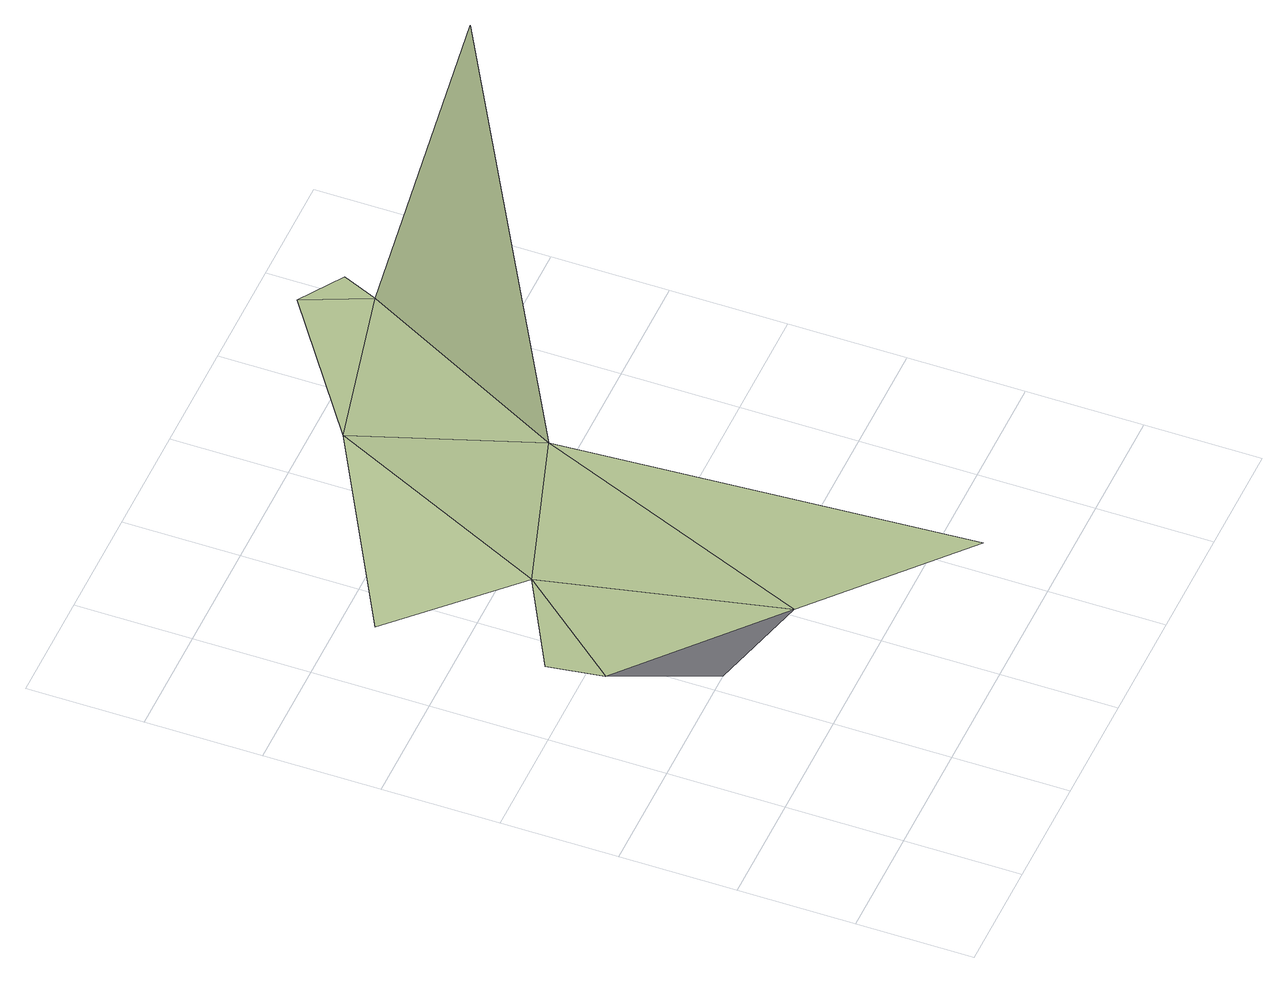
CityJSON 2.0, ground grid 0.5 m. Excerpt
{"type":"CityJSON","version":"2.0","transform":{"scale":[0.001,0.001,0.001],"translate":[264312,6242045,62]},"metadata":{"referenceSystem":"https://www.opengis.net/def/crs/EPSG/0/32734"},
"CityObjects":{
"road1":{"type":"Road","attributes":{"highway":"motorway_link","surface":"asphalt","lanes":1,"width":2.2,"oneway":"yes"},"geometry":[{"type":"MultiSurface","lod":"1","boundaries":[[[0,1,2]]]}]},
"terrain1":{"type":"TINRelief","geometry":[{"type":"CompositeSurface","lod":"1","boundaries":[[[0,3,4]],[[3,0,2]],[[3,5,6]],[[2,7,3]],[[8,7,2]],[[7,5,3]],[[9,5,7]],[[5,9,10]],[[7,11,9]],[[10,9,12]]]}]}
},
"vertices":[
[414,1425,200],[590,999,200],[1036,880,200],
[807,1895,200],[376,1664,200],[992,2766,500],[331,2362,200],[1537,2119,200],[1658,335,200],[1748,2937,500],[1624,3215,500],[2071,2666,1800],[1814,3092,500]
]}
